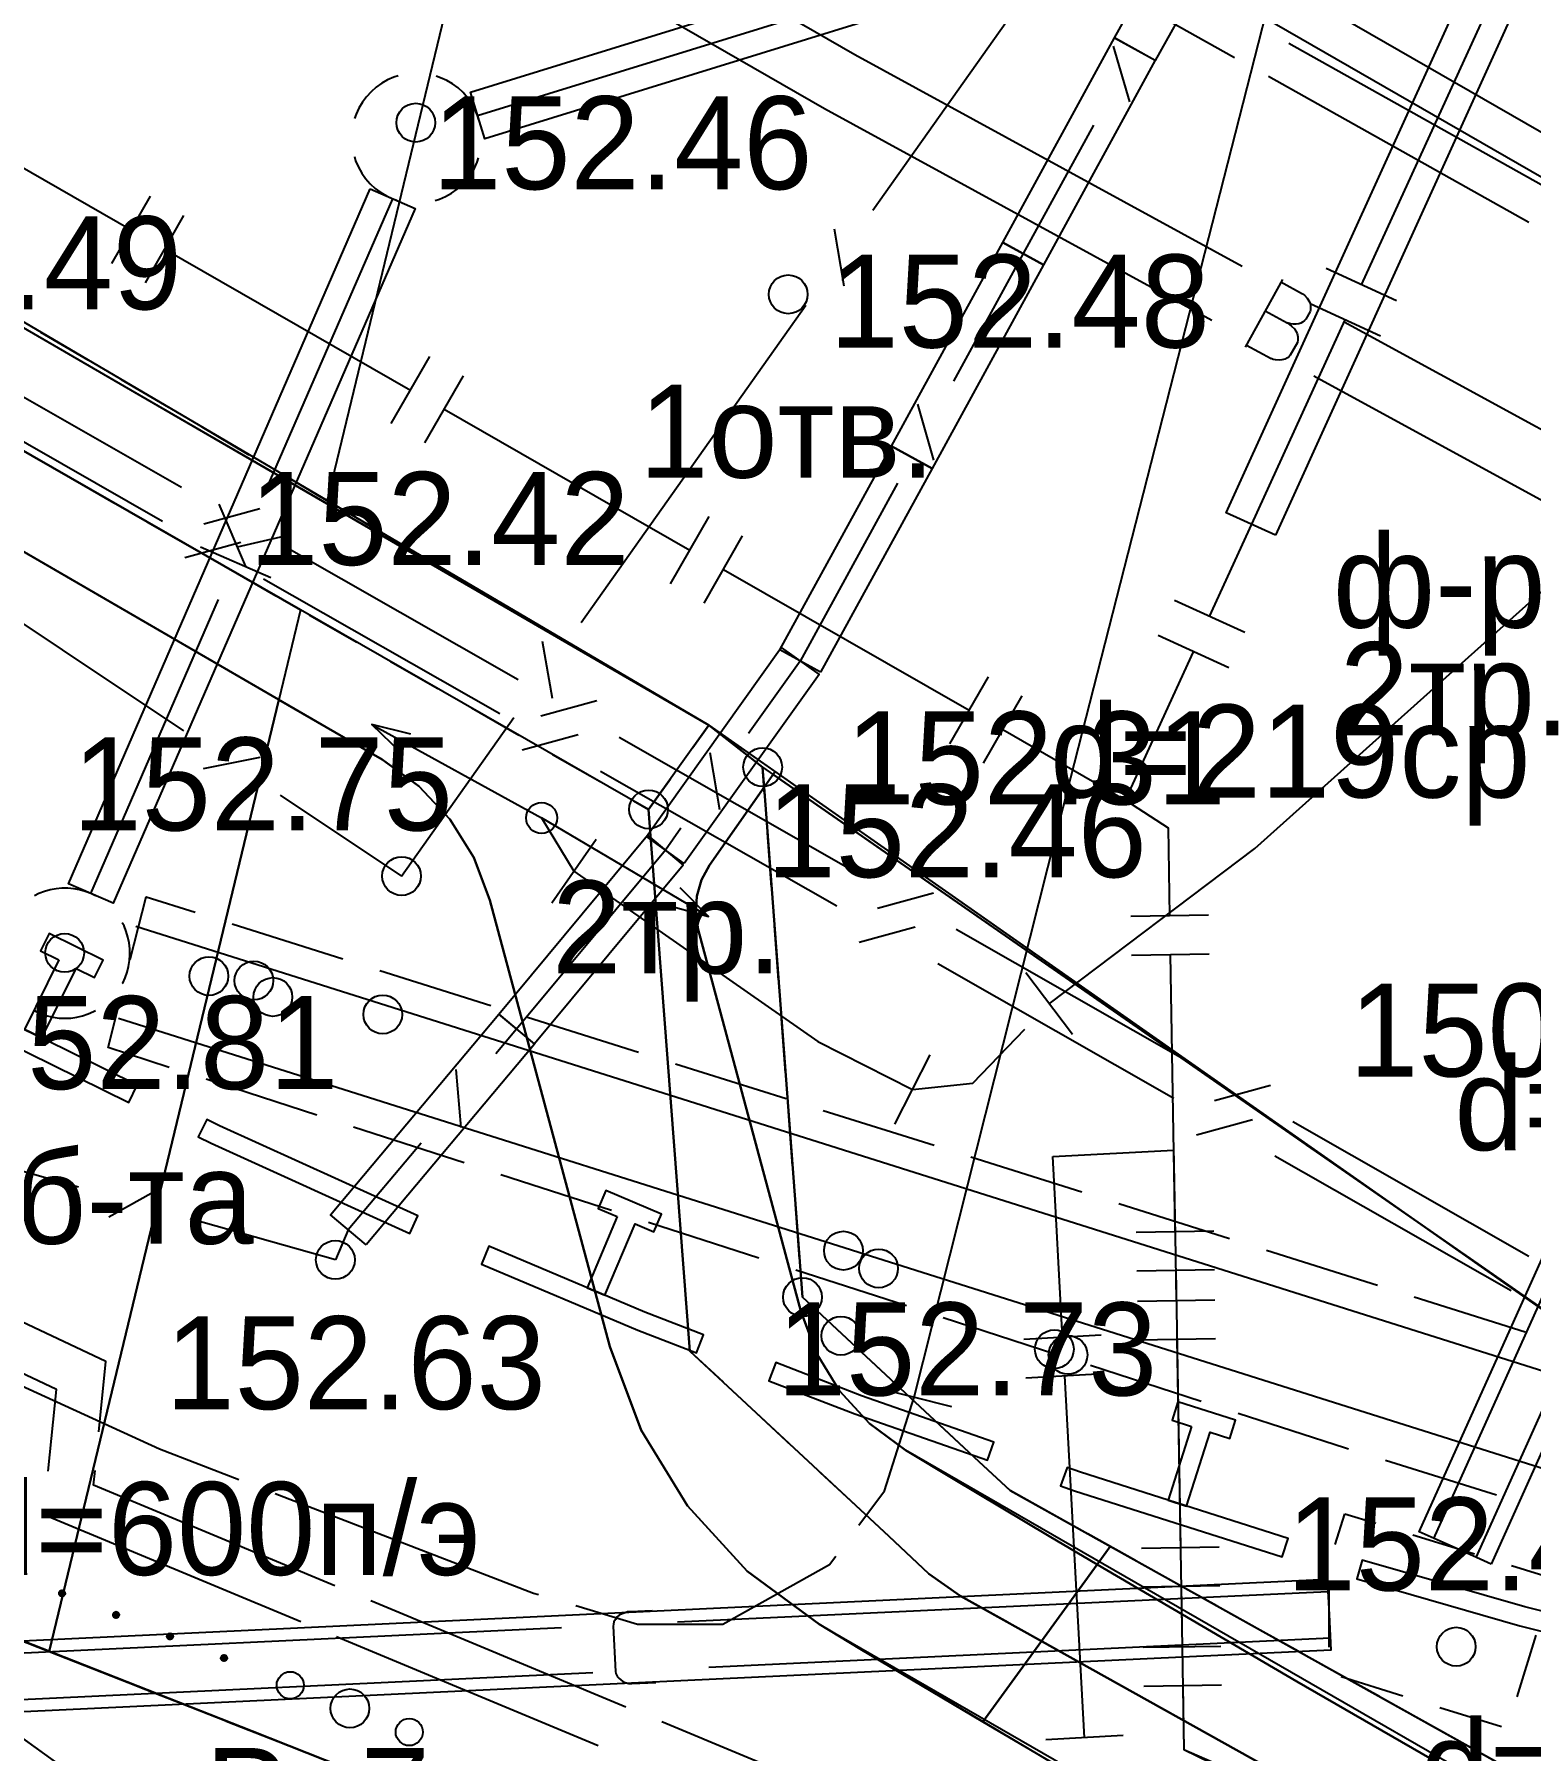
# Model space of a CAD drawing. Header units: metres. Extents: x -2743 to 126, y 13412 to 13916.
# Drawn here: x -1924.21 to -1904.9, y 13649.22 to 13671.37 of the extents above; entities that cross this region are included whole.
import ezdxf

# ---------------------------------------------------------------- set-up
doc = ezdxf.new("R2010")
doc.units = ezdxf.units.M
for name, color, linetype in [('link-улица Берзарина_Граница работ$0$ГП_Граница проектирования', 7, 'Continuous'), ('link-улица Берзарина_Покрытия — Новые$0$ДВ_ПП_Газон_Р', 7, 'Continuous'), ('link-улица Берзарина_Покрытия — Новые$0$ДВ_ПП_Газон_У за счет АБ_ПЧ', 7, 'Continuous'), ('link-улица Берзарина_Покрытия — Новые$0$ДВ_ПП_Тип2_Р_покрытия_ПЧ_Местные', 7, 'Continuous'), ('link-улица Берзарина_Покрытия — Новые$0$ДВ_ПП_Тип4_У_ПЧ за счет АБ_ТР', 7, 'Continuous'), ('link-улица Берзарина_Покрытия — Новые$0$ДВ_ПП_Тип5_Р ТР', 7, 'Continuous'), ('link-улица Берзарина_Покрытия — Новые$0$ДВ_ПП_Тип6_У_ТР_3м за счет Газона', 7, 'Continuous'), ('link-улица Берзарина_Покрытия — Новые$0$ДВ_ПП_Тип7_У_ТР_до 3м за счет АБ_ПЧ', 7, 'Continuous'), ('link_улица Берзарина_борта$0$ДВ_ГП_П_Борт_БР100.30.15', 7, 'Continuous'), ('link_улица Берзарина_борта$0$ДВ_ГП_П_Борт_Пониженный_бетонный', 7, 'Continuous'), ('link_улица Берзарина_Люки$0$_ГП_К1 колодцы_сущ.', 7, 'Continuous'), ('link_улица Берзарина_Люки$0$СЕТИ', 7, 'Continuous'), ('output[1-12]_3_ДЖКХ-24_03233kl$0$Красные линии', 7, 'Continuous'), ('output[1-12]_3_ДЖКХ-24_03233pp$0$Водосток проектный', 7, 'Continuous'), ('output[1-12]_3_ДЖКХ-24_03233pp$0$Газопровод проектный', 7, 'Continuous'), ('output[1-12]_3_ДЖКХ-24_03233tp$0$Горизонтали', 7, 'Continuous'), ('output[1-12]_3_ДЖКХ-24_03233tp$0$Граница улицы', 7, 'Continuous'), ('output[1-12]_3_ДЖКХ-24_03233tp$0$Колодцы', 7, 'Continuous'), ('output[1-12]_3_ДЖКХ-24_03233tp$0$ЛЭП', 7, 'Continuous'), ('output[1-12]_3_ДЖКХ-24_03233tp$0$Отдельно стоящее дерево', 7, 'Continuous'), ('output[1-12]_3_ДЖКХ-24_03233tp$0$Полоса деревьев', 7, 'Continuous'), ('output[1-12]_3_ДЖКХ-24_03233tp$0$Топографические объекты', 7, 'Continuous'), ('output[1-12]_3_ДЖКХ-24_03233tp$0$Фонари', 7, 'Continuous'), ('output[1-12]_3_ДЖКХ-24_03233up$0$Водопровод', 7, 'Continuous'), ('output[1-12]_3_ДЖКХ-24_03233up$0$Газопровод', 7, 'Continuous'), ('output[1-12]_3_ДЖКХ-24_03233up$0$Кабели', 7, 'Continuous'), ('output[1-12]_3_ДЖКХ-24_03233up$0$Кабель связи', 7, 'Continuous'), ('output[1-12]_3_ДЖКХ-24_03233up$0$Кабель электрический', 7, 'Continuous'), ('output[1-12]_3_ДЖКХ-24_03233up$0$Канализация самотёчная', 7, 'Continuous'), ('output[1-12]_brd$0$Граница заказа', 7, 'Continuous'), ('output[19-22]_3_ДЖКХ-25_01840up$0$Газопровод', 7, 'Continuous'), ('output[23]_3_ДЖКХ-25_01840up$0$Водосток', 7, 'Continuous'), ('output[23]_3_ДЖКХ-25_01840up$0$Газопровод', 7, 'Continuous'), ('output[23]_brd$0$Граница заказа', 7, 'Continuous')]:
    doc.layers.add(name, color=color, linetype=linetype)

msp = doc.modelspace()

# ---------------------------------------------------------------- linework, layer by layer
at = {"layer": 'link-улица Берзарина_Граница работ$0$ГП_Граница проектирования'}
msp.add_lwpolyline([(-1884.084, 13633.61), (-1896.781, 13639.677), (-1906.314, 13643.487), (-1921.402, 13649.466), (-1933.159, 13654.092), (-1928.779, 13664.629), (-1988.079, 13698.859), (-1995.299, 13686.451), (-2001.646, 13689.693), (-2002.701, 13690.383), (-2013.582, 13696.083)], dxfattribs=at)
at = {"layer": 'link-улица Берзарина_Покрытия — Новые$0$ДВ_ПП_Газон_Р'}
for points in [[(-1921.057, 13662.782), (-1938.236, 13672.748), (-1939.468, 13670.799), (-1928.779, 13664.629), (-1933.159, 13654.092), (-1924.025, 13650.498), (-1921.057, 13662.782)], [(-1916.788, 13654.433), (-1918.336, 13660.194), (-1918.543, 13660.745), (-1918.852, 13661.24), (-1919.25, 13661.666), (-1919.727, 13662.01), (-1921.057, 13662.782), (-1924.025, 13650.498), (-1921.402, 13649.466), (-1906.314, 13643.487), (-1901.729, 13641.655), (-1901.051, 13643.356), (-1904.338, 13645.181), (-1907.606, 13647.038), (-1910.855, 13648.927), (-1914.086, 13650.848), (-1915.013, 13651.535), (-1915.785, 13652.378), (-1916.383, 13653.353), (-1916.788, 13654.433)], [(-1914.3, 13655.07), (-1914.794, 13661.651), (-1915.498, 13660.648), (-1915.603, 13660.455), (-1915.664, 13660.247), (-1915.678, 13660.031), (-1915.645, 13659.814), (-1914.321, 13654.887), (-1914.119, 13654.347), (-1913.82, 13653.86), (-1913.434, 13653.439), (-1912.971, 13653.095), (-1912.354, 13652.724), (-1911.736, 13652.355), (-1911.117, 13651.986), (-1910.497, 13651.618), (-1910.327, 13651.852), (-1911.621, 13652.574), (-1912.025, 13652.95), (-1914.3, 13655.07)], [(-1879.353, 13640.318), (-1894.466, 13647.696), (-1906.359, 13656.037), (-1914.678, 13661.817), (-1914.794, 13661.651), (-1914.3, 13655.07), (-1912.025, 13652.95), (-1911.621, 13652.574), (-1901.274, 13646.798), (-1890.376, 13640.83), (-1879.589, 13635.615), (-1870.241, 13631.304), (-1862.925, 13628.448), (-1862.923, 13628.456), (-1862.795, 13629.211), (-1862.693, 13630.127), (-1862.787, 13630.75), (-1863.064, 13631.638), (-1863.395, 13632.302), (-1863.885, 13632.989), (-1864.326, 13633.201), (-1869.304, 13635.43), (-1872.548, 13637.008), (-1879.353, 13640.318)], [(-1901.274, 13646.798), (-1910.327, 13651.852), (-1910.497, 13651.618), (-1907.92, 13650.107), (-1905.331, 13648.616), (-1902.731, 13647.146), (-1900.119, 13645.696), (-1899.965, 13646.081), (-1901.274, 13646.798)]]:
    msp.add_lwpolyline(points, close=True, dxfattribs=at)
at = {"layer": 'link-улица Берзарина_Покрытия — Новые$0$ДВ_ПП_Газон_У за счет АБ_ПЧ'}
msp.add_lwpolyline([(-1914.653, 13661.853), (-1914.678, 13661.817), (-1906.359, 13656.037), (-1914.653, 13661.853)], close=True, dxfattribs=at)
at = {"layer": 'link-улица Берзарина_Покрытия — Новые$0$ДВ_ПП_Тип2_Р_покрытия_ПЧ_Местные'}
msp.add_lwpolyline([(-1917.843, 13676.081), (-1920.436, 13665.352), (-1930.526, 13671.287), (-1936.855, 13674.934), (-1931.23, 13683.831), (-1922.246, 13678.63), (-1920.884, 13677.841), (-1917.843, 13676.081)], close=True, dxfattribs=at)
msp.add_lwpolyline([(-1917.843, 13676.081), (-1920.436, 13665.352), (-1918.323, 13664.109), (-1915.507, 13662.452), (-1906.359, 13656.037), (-1902.986, 13653.693), (-1898.258, 13650.365), (-1893.592, 13662.076), (-1896.676, 13663.934), (-1896.676, 13663.934), (-1897.622, 13664.604), (-1897.752, 13664.749), (-1898.191, 13665.303), (-1898.452, 13665.716), (-1898.951, 13666.832), (-1899.205, 13668.028), (-1899.224, 13669.07), (-1899.186, 13669.415), (-1899.087, 13669.905), (-1898.516, 13672.615)], dxfattribs=at)
at = {"layer": 'link-улица Берзарина_Покрытия — Новые$0$ДВ_ПП_Тип4_У_ПЧ за счет АБ_ТР'}
msp.add_lwpolyline([(-1962.573, 13689.976), (-1963.734, 13690.655), (-1963.848, 13690.497), (-1946.832, 13680.625), (-1938.593, 13675.846), (-1936.899, 13674.863), (-1926.517, 13668.839), (-1923.055, 13666.831), (-1920.444, 13665.317), (-1915.507, 13662.452), (-1918.323, 13664.109), (-1920.436, 13665.352), (-1930.526, 13671.287), (-1936.855, 13674.934), (-1940.444, 13677.002), (-1946.762, 13680.709), (-1952.591, 13684.129), (-1962.573, 13689.976)], close=True, dxfattribs=at)
at = {"layer": 'link-улица Берзарина_Покрытия — Новые$0$ДВ_ПП_Тип5_Р ТР'}
msp.add_lwpolyline([(-1916.286, 13661.366), (-1920.777, 13663.941), (-1928.439, 13668.334), (-1937.518, 13673.885), (-1939.173, 13674.897), (-1938.593, 13675.846), (-1936.899, 13674.863), (-1926.517, 13668.839), (-1923.055, 13666.831), (-1920.444, 13665.317), (-1915.507, 13662.452), (-1916.286, 13661.366)], close=True, dxfattribs=at)
at = {"layer": 'link-улица Берзарина_Покрытия — Новые$0$ДВ_ПП_Тип6_У_ТР_3м за счет Газона'}
for points in [[(-1920.777, 13663.941), (-1921.057, 13662.782), (-1938.236, 13672.748), (-1948.449, 13678.674), (-1946.832, 13680.625), (-1938.593, 13675.846), (-1939.173, 13674.897), (-1937.518, 13673.885), (-1928.439, 13668.334), (-1920.777, 13663.941)], [(-1916.286, 13661.366), (-1920.777, 13663.941), (-1921.057, 13662.782), (-1919.727, 13662.01), (-1919.25, 13661.666), (-1918.852, 13661.24), (-1918.543, 13660.745), (-1918.336, 13660.194), (-1916.788, 13654.433), (-1916.383, 13653.353), (-1915.785, 13652.378), (-1915.013, 13651.535), (-1914.086, 13650.848), (-1913.558, 13650.532), (-1913.031, 13650.216), (-1912.503, 13649.901), (-1911.974, 13649.587), (-1911.216, 13650.63), (-1912.263, 13651.214), (-1912.669, 13651.5), (-1913.187, 13651.983), (-1915.752, 13654.372), (-1916.286, 13661.366)], [(-1912.971, 13653.095), (-1913.434, 13653.439), (-1913.82, 13653.86), (-1914.119, 13654.347), (-1914.321, 13654.887), (-1915.645, 13659.814), (-1915.678, 13660.031), (-1915.664, 13660.247), (-1915.603, 13660.455), (-1915.498, 13660.648), (-1914.794, 13661.651), (-1914.814, 13661.911), (-1915.507, 13662.452), (-1916.286, 13661.366), (-1915.752, 13654.372), (-1913.187, 13651.983), (-1912.669, 13651.5), (-1912.263, 13651.214), (-1911.216, 13650.63), (-1910.497, 13651.618), (-1911.117, 13651.986), (-1911.736, 13652.355), (-1912.354, 13652.724), (-1912.971, 13653.095)], [(-1910.497, 13651.618), (-1911.216, 13650.63), (-1910.59, 13650.28), (-1908.48, 13649.103), (-1906.37, 13647.925), (-1904.26, 13646.747), (-1902.15, 13645.569), (-1900.525, 13644.678), (-1900.119, 13645.696), (-1902.731, 13647.146), (-1905.331, 13648.616), (-1907.92, 13650.107), (-1910.497, 13651.618)], [(-1902.15, 13645.569), (-1904.26, 13646.747), (-1906.37, 13647.925), (-1908.48, 13649.103), (-1910.59, 13650.28), (-1911.216, 13650.63), (-1911.974, 13649.587), (-1909.263, 13647.996), (-1906.538, 13646.427), (-1903.801, 13644.88), (-1901.051, 13643.356), (-1900.525, 13644.678), (-1902.15, 13645.569)]]:
    msp.add_lwpolyline(points, close=True, dxfattribs=at)
at = {"layer": 'link-улица Берзарина_Покрытия — Новые$0$ДВ_ПП_Тип7_У_ТР_до 3м за счет АБ_ПЧ'}
msp.add_lwpolyline([(-1914.653, 13661.853), (-1915.507, 13662.452), (-1914.814, 13661.911), (-1914.794, 13661.651), (-1914.653, 13661.853)], close=True, dxfattribs=at)
at = {"layer": 'link_улица Берзарина_борта$0$ДВ_ГП_П_Борт_БР100.30.15'}
msp.add_lwpolyline([(-1986.766, 13701.994), (-1985.053, 13701.781), (-1983.382, 13701.375), (-1981.769, 13700.78), (-1980.229, 13700.001), (-1926.517, 13668.839), (-1923.055, 13666.831), (-1915.507, 13662.452), (-1894.466, 13647.696), (-1863.372, 13632.742)], dxfattribs=at)
at = {"layer": 'link_улица Берзарина_борта$0$ДВ_ГП_П_Борт_Пониженный_бетонный'}
for points in [[(-2000.536, 13689.126), (-1999.131, 13692.209), (-1997.803, 13694.464), (-1996.055, 13696.374), (-1993.952, 13697.883), (-1991.555, 13698.935), (-1988.993, 13699.465), (-1986.403, 13699.453), (-1983.872, 13698.908), (-1981.484, 13697.839), (-1919.727, 13662.01), (-1919.25, 13661.666), (-1918.852, 13661.24), (-1918.543, 13660.745), (-1918.336, 13660.194), (-1916.788, 13654.433), (-1916.383, 13653.353), (-1915.785, 13652.378), (-1915.013, 13651.535), (-1914.086, 13650.848), (-1901.556, 13643.634), (-1888.766, 13636.904), (-1875.729, 13630.666)], [(-1874.213, 13632.723), (-1887.39, 13639.011), (-1900.315, 13645.804), (-1912.971, 13653.095), (-1913.434, 13653.439), (-1913.82, 13653.86), (-1914.119, 13654.347), (-1914.321, 13654.887), (-1915.645, 13659.814), (-1915.678, 13660.031), (-1915.664, 13660.247), (-1915.603, 13660.455), (-1915.498, 13660.648), (-1914.653, 13661.853)]]:
    msp.add_lwpolyline(points, dxfattribs=at)
at = {"layer": 'link_улица Берзарина_Люки$0$_ГП_К1 колодцы_сущ.'}
for centre in [(-1919.291, 13670.23), (-1923.823, 13659.514)]:
    msp.add_circle(centre, 0.25, dxfattribs=at)
at = {"layer": 'link_улица Берзарина_Люки$0$СЕТИ'}
for centre in [(-1919.474, 13660.505), (-1920.329, 13655.551)]:
    msp.add_circle(centre, 0.25, dxfattribs=at)
at = {"layer": 'output[1-12]_3_ДЖКХ-24_03233kl$0$Красные линии'}
for points in [[(-1923.898, 13659.423), (-1924.341, 13658.526), (-1924.117, 13658.416), (-1923.674, 13659.312), (-1923.437, 13659.195), (-1923.326, 13659.419), (-1924.025, 13659.764), (-1924.136, 13659.54), (-1923.898, 13659.423)], [(-1924.627, 13658.389), (-1922.996, 13657.582), (-1922.885, 13657.806), (-1924.513, 13658.611), (-1925.555, 13659.165), (-1925.672, 13658.945), (-1924.627, 13658.389)], [(-1921.934, 13657.057), (-1919.367, 13655.891), (-1919.263, 13656.119), (-1921.826, 13657.283), (-1921.988, 13657.363), (-1922.099, 13657.139), (-1921.934, 13657.057)], [(-1916.691, 13656.113), (-1917.08, 13655.191), (-1916.85, 13655.094), (-1916.461, 13656.015), (-1916.217, 13655.912), (-1916.12, 13656.143), (-1916.838, 13656.446), (-1916.935, 13656.216), (-1916.691, 13656.113)], [(-1916.427, 13654.644), (-1915.667, 13654.351), (-1915.577, 13654.584), (-1916.333, 13654.876), (-1918.347, 13655.727), (-1918.444, 13655.496), (-1916.427, 13654.644)], [(-1913.623, 13653.563), (-1911.912, 13652.964), (-1911.829, 13653.2), (-1913.537, 13653.797), (-1914.644, 13654.225), (-1914.734, 13653.991), (-1913.623, 13653.563)], [(-1909.277, 13653.402), (-1909.58, 13652.449), (-1909.342, 13652.373), (-1909.039, 13653.326), (-1908.786, 13653.246), (-1908.71, 13653.484), (-1909.454, 13653.72), (-1909.53, 13653.482), (-1909.277, 13653.402)], [(-1910.79, 13652.571), (-1908.108, 13651.718), (-1908.032, 13651.956), (-1910.71, 13652.809), (-1910.885, 13652.87), (-1910.968, 13652.634), (-1910.79, 13652.571)], [(-1905.043, 13650.829), (-1904.251, 13650.631), (-1904.19, 13650.873), (-1904.977, 13651.071), (-1907.076, 13651.675), (-1907.145, 13651.435), (-1905.043, 13650.829)]]:
    msp.add_lwpolyline(points, close=True, dxfattribs=at)
at = {"layer": 'output[1-12]_3_ДЖКХ-24_03233pp$0$Водосток проектный'}
for points in [[(-1905.412, 13651.624), (-1905.877, 13651.833), (-1906.342, 13652.042), (-1897.973, 13670.64), (-1897.508, 13670.431), (-1897.043, 13670.222), (-1905.412, 13651.624)], [(-1906.151, 13651.956), (-1902.268, 13660.588)], [(-1905.604, 13651.71), (-1901.72, 13660.342)], [(-1907.423, 13651.876), (-1907.3, 13652.275)], [(-1907.3, 13652.275), (-1906.901, 13652.151)], [(-1906.424, 13652.003), (-1905.877, 13651.833), (-1905.626, 13651.755)], [(-1905.149, 13651.607), (-1904.606, 13651.438), (-1904.685, 13651.184)], [(-1926.011, 13650.558), (-1907.526, 13651.431), (-1907.504, 13650.972), (-1907.482, 13650.512), (-1924.81, 13649.694)], [(-1915.914, 13650.877), (-1907.518, 13651.271)], [(-1907.504, 13650.553), (-1907.504, 13650.972), (-1907.504, 13651.388)], [(-1916.242, 13651.023), (-1916.52, 13651.01), (-1916.559, 13651.006), (-1916.588, 13650.997), (-1916.629, 13650.984), (-1916.665, 13650.964), (-1916.691, 13650.942), (-1916.715, 13650.911), (-1916.734, 13650.878), (-1916.74, 13650.85), (-1916.743, 13650.823), (-1916.715, 13650.238), (-1916.71, 13650.213), (-1916.702, 13650.193), (-1916.687, 13650.168), (-1916.67, 13650.151), (-1916.646, 13650.129), (-1916.62, 13650.11), (-1916.587, 13650.097), (-1916.541, 13650.083), (-1916.504, 13650.081), (-1916.194, 13650.095)], [(-1925.807, 13650.412), (-1917.412, 13650.807)], [(-1915.508, 13650.295), (-1907.49, 13650.672)], [(-1904.833, 13650.707), (-1905.081, 13649.909)], [(-1925.024, 13649.848), (-1917.006, 13650.225)], [(-1906.552, 13649.92), (-1907.349, 13650.167)], [(-1905.277, 13649.524), (-1906.074, 13649.771)]]:
    msp.add_lwpolyline(points, dxfattribs=at)
at = {"layer": 'output[1-12]_3_ДЖКХ-24_03233pp$0$Газопровод проектный'}
for points in [[(-1909.51, 13657.012), (-1909.491, 13655.866), (-1909.476, 13655.028)], [(-1911.07, 13656.887), (-1909.509, 13656.968)], [(-1910.943, 13654.552), (-1911.07, 13656.887)], [(-1909.976, 13655.019), (-1908.977, 13655.036)], [(-1910.443, 13654.579), (-1911.442, 13654.525)], [(-1909.968, 13654.519), (-1908.968, 13654.536)], [(-1909.468, 13654.528), (-1909.401, 13650.558)], [(-1910.416, 13654.08), (-1911.415, 13654.025)], [(-1910.66, 13649.383), (-1910.915, 13654.053)], [(-1909.901, 13650.55), (-1908.901, 13650.567)], [(-1909.892, 13650.05), (-1908.892, 13650.067)], [(-1909.392, 13650.059), (-1909.378, 13649.229), (-1908.318, 13648.77)], [(-1910.161, 13649.41), (-1911.16, 13649.355)]]:
    msp.add_lwpolyline(points, dxfattribs=at)
at = {"layer": 'output[1-12]_3_ДЖКХ-24_03233tp$0$Горизонтали'}
for centre in [(-1914.484, 13668.014), (-1914.814, 13661.911), (-1916.286, 13661.366), (-1914.3, 13655.07)]:
    msp.add_circle(centre, 0.25, dxfattribs=at)
at = {"layer": 'output[1-12]_3_ДЖКХ-24_03233tp$0$Граница улицы'}
for points in [[(-1924.133, 13667.526), (-1923.524, 13667.168)], [(-1923.093, 13666.915), (-1922.484, 13666.556)], [(-1922.053, 13666.303), (-1921.444, 13665.944)], [(-1923.801, 13665.675), (-1923.189, 13665.324)], [(-1921.013, 13665.691), (-1920.403, 13665.332)], [(-1922.755, 13665.075), (-1922.143, 13664.724)], [(-1919.972, 13665.079), (-1919.363, 13664.72)], [(-1921.709, 13664.475), (-1921.097, 13664.124)], [(-1918.932, 13664.467), (-1918.323, 13664.109)], [(-1920.663, 13663.875), (-1920.051, 13663.524)], [(-1917.892, 13663.855), (-1917.283, 13663.497)], [(-1919.617, 13663.276), (-1919.005, 13662.925)], [(-1916.852, 13663.243), (-1916.243, 13662.885)], [(-1918.571, 13662.676), (-1917.959, 13662.325)], [(-1915.812, 13662.631), (-1915.507, 13662.452)], [(-1915.713, 13662.165), (-1915.507, 13662.452)], [(-1915.507, 13662.452), (-1915.222, 13662.229)], [(-1917.525, 13662.076), (-1916.912, 13661.725)], [(-1914.828, 13661.922), (-1914.814, 13661.911), (-1914.234, 13661.508)], [(-1916.479, 13661.476), (-1916.286, 13661.366), (-1916.004, 13661.759)], [(-1913.823, 13661.223), (-1913.229, 13660.81)], [(-1912.818, 13660.524), (-1912.224, 13660.111)], [(-1911.813, 13659.826), (-1911.219, 13659.413)], [(-1910.808, 13659.128), (-1910.213, 13658.715)], [(-1909.803, 13658.429), (-1909.208, 13658.016)], [(-1908.798, 13657.731), (-1908.203, 13657.318)], [(-1907.793, 13657.033), (-1907.198, 13656.62)], [(-1906.788, 13656.334), (-1906.193, 13655.921)], [(-1905.783, 13655.636), (-1905.188, 13655.223)], [(-1924.009, 13650.492), (-1923.338, 13650.228)], [(-1922.873, 13650.045), (-1922.202, 13649.781)], [(-1921.737, 13649.598), (-1921.066, 13649.334)]]:
    msp.add_lwpolyline(points, dxfattribs=at)
at = {"layer": 'output[1-12]_3_ДЖКХ-24_03233tp$0$Колодцы'}
for centre in [(-1919.291, 13670.23), (-1919.474, 13660.505), (-1923.823, 13659.514), (-1920.329, 13655.551), (-1905.862, 13650.558)]:
    msp.add_circle(centre, 0.25, dxfattribs=at)
at = {"layer": 'output[1-12]_3_ДЖКХ-24_03233tp$0$ЛЭП'}
for points in [[(-1919.857, 13662.46), (-1917.667, 13661.255)], [(-1919.356, 13662.337), (-1919.857, 13662.46), (-1919.483, 13662.101)], [(-1915.514, 13659.984), (-1917.667, 13661.255)], [(-1916.012, 13660.122), (-1915.514, 13659.984), (-1915.877, 13660.354)]]:
    msp.add_lwpolyline(points, dxfattribs=at)
at = {"layer": 'output[1-12]_3_ДЖКХ-24_03233tp$0$Отдельно стоящее дерево'}
for centre in [(-1921.961, 13659.214), (-1921.381, 13659.156), (-1921.135, 13658.944), (-1919.717, 13658.719), (-1913.772, 13655.67), (-1913.317, 13655.441), (-1913.804, 13654.571), (-1911.049, 13654.398), (-1910.873, 13654.325)]:
    msp.add_circle(centre, 0.25, dxfattribs=at)
at = {"layer": 'output[1-12]_3_ДЖКХ-24_03233tp$0$Полоса деревьев'}
for points in [[(-1923.824, 13651.223), (-1923.895, 13651.252)], [(-1923.827, 13651.219), (-1923.895, 13651.247)], [(-1923.83, 13651.215), (-1923.895, 13651.241)], [(-1923.821, 13651.228), (-1923.894, 13651.257)], [(-1923.836, 13651.212), (-1923.894, 13651.235)], [(-1923.818, 13651.232), (-1923.893, 13651.262)], [(-1923.842, 13651.209), (-1923.892, 13651.229)], [(-1923.817, 13651.237), (-1923.89, 13651.266)], [(-1923.817, 13651.242), (-1923.886, 13651.27)], [(-1923.817, 13651.247), (-1923.883, 13651.274)], [(-1923.817, 13651.253), (-1923.879, 13651.278)], [(-1923.819, 13651.259), (-1923.873, 13651.281)], [(-1923.821, 13651.265), (-1923.868, 13651.284)], [(-1923.829, 13651.274), (-1923.856, 13651.285)], [(-1923.851, 13651.207), (-1923.886, 13651.221)], [(-1923.862, 13651.206), (-1923.87, 13651.21)], [(-1923.132, 13650.996), (-1923.16, 13651.007)], [(-1923.13, 13650.941), (-1923.199, 13650.968)], [(-1923.134, 13650.937), (-1923.199, 13650.963)], [(-1923.127, 13650.945), (-1923.198, 13650.973)], [(-1923.125, 13650.95), (-1923.197, 13650.979)], [(-1923.139, 13650.934), (-1923.197, 13650.957)], [(-1923.122, 13650.954), (-1923.196, 13650.984)], [(-1923.145, 13650.931), (-1923.195, 13650.951)], [(-1923.121, 13650.959), (-1923.193, 13650.988)], [(-1923.12, 13650.964), (-1923.19, 13650.992)], [(-1923.154, 13650.929), (-1923.19, 13650.943)], [(-1923.12, 13650.969), (-1923.187, 13650.996)], [(-1923.121, 13650.975), (-1923.182, 13651)], [(-1923.123, 13650.981), (-1923.177, 13651.003)], [(-1923.165, 13650.928), (-1923.174, 13650.932)], [(-1923.125, 13650.987), (-1923.171, 13651.006)], [(-1922.434, 13650.663), (-1922.502, 13650.69)], [(-1922.437, 13650.659), (-1922.502, 13650.685)], [(-1922.428, 13650.671), (-1922.501, 13650.7)], [(-1922.431, 13650.667), (-1922.501, 13650.695)], [(-1922.443, 13650.656), (-1922.501, 13650.679)], [(-1922.425, 13650.676), (-1922.5, 13650.705)], [(-1922.449, 13650.653), (-1922.499, 13650.673)], [(-1922.424, 13650.681), (-1922.497, 13650.71)], [(-1922.423, 13650.686), (-1922.493, 13650.714)], [(-1922.458, 13650.651), (-1922.493, 13650.665)], [(-1922.423, 13650.691), (-1922.49, 13650.718)], [(-1922.424, 13650.697), (-1922.486, 13650.721)], [(-1922.426, 13650.703), (-1922.48, 13650.725)], [(-1922.469, 13650.65), (-1922.477, 13650.653)], [(-1922.428, 13650.709), (-1922.475, 13650.728)], [(-1922.436, 13650.717), (-1922.463, 13650.729)], [(-1921.737, 13650.385), (-1921.806, 13650.412)], [(-1921.741, 13650.381), (-1921.806, 13650.407)], [(-1921.734, 13650.389), (-1921.805, 13650.417)], [(-1921.732, 13650.393), (-1921.804, 13650.422)], [(-1921.746, 13650.378), (-1921.804, 13650.401)], [(-1921.729, 13650.398), (-1921.803, 13650.427)], [(-1921.752, 13650.375), (-1921.802, 13650.395)], [(-1921.728, 13650.403), (-1921.8, 13650.432)], [(-1921.727, 13650.408), (-1921.797, 13650.435)], [(-1921.761, 13650.373), (-1921.797, 13650.387)], [(-1921.727, 13650.413), (-1921.794, 13650.44)], [(-1921.728, 13650.419), (-1921.789, 13650.443)], [(-1921.73, 13650.425), (-1921.784, 13650.446)], [(-1921.772, 13650.372), (-1921.781, 13650.375)], [(-1921.732, 13650.431), (-1921.778, 13650.45)], [(-1921.739, 13650.439), (-1921.767, 13650.45)]]:
    msp.add_lwpolyline(points, dxfattribs=at)
for centre, radius in [((-1923.856, 13651.246), 0.04), ((-1923.159, 13650.968), 0.04), ((-1922.463, 13650.69), 0.04), ((-1921.766, 13650.411), 0.04), ((-1920.911, 13650.06), 0.175), ((-1920.141, 13649.762), 0.25), ((-1919.375, 13649.456), 0.175)]:
    msp.add_circle(centre, radius, dxfattribs=at)
at = {"layer": 'output[1-12]_3_ДЖКХ-24_03233tp$0$Топографические объекты'}
for points in [[(-1914.788, 13661.561), (-1914.814, 13661.911)], [(-1916.259, 13661.013), (-1916.286, 13661.366)], [(-1914.698, 13660.362), (-1914.75, 13661.062)], [(-1916.167, 13659.808), (-1916.221, 13660.514)], [(-1914.608, 13659.163), (-1914.66, 13659.863)], [(-1916.075, 13658.604), (-1916.129, 13659.31)], [(-1914.517, 13657.964), (-1914.57, 13658.664)], [(-1915.983, 13657.399), (-1916.037, 13658.105)], [(-1914.427, 13656.765), (-1914.48, 13657.465)], [(-1915.891, 13656.194), (-1915.945, 13656.9)], [(-1914.337, 13655.566), (-1914.39, 13656.266)], [(-1915.799, 13654.99), (-1915.853, 13655.696)], [(-1913.784, 13654.589), (-1914.298, 13655.068)], [(-1915.321, 13653.971), (-1915.752, 13654.372), (-1915.761, 13654.491)], [(-1912.904, 13653.77), (-1913.418, 13654.249)], [(-1914.437, 13653.147), (-1914.955, 13653.63)], [(-1912.025, 13652.95), (-1912.539, 13653.429)], [(-1913.553, 13652.324), (-1914.071, 13652.807)], [(-1911.053, 13652.257), (-1911.621, 13652.574), (-1911.659, 13652.609)], [(-1912.669, 13651.5), (-1913.187, 13651.983)], [(-1910.003, 13651.671), (-1910.616, 13652.013)], [(-1908.953, 13651.085), (-1909.567, 13651.427)], [(-1911.645, 13650.869), (-1912.263, 13651.214)], [(-1907.904, 13650.499), (-1908.517, 13650.841)], [(-1910.59, 13650.28), (-1911.208, 13650.626)], [(-1906.854, 13649.913), (-1907.467, 13650.255)], [(-1909.535, 13649.692), (-1910.153, 13650.037)], [(-1905.804, 13649.327), (-1906.417, 13649.669)], [(-1908.48, 13649.103), (-1909.098, 13649.448)]]:
    msp.add_lwpolyline(points, dxfattribs=at)
at = {"layer": 'output[1-12]_3_ДЖКХ-24_03233tp$0$Фонари'}
msp.add_circle((-1917.667, 13661.255), 0.2, dxfattribs=at)
at = {"layer": 'output[1-12]_3_ДЖКХ-24_03233up$0$Водопровод'}
for points in [[(-1936.057, 13684.009), (-1913.624, 13671.109)], [(-1936.452, 13683.314), (-1914.015, 13670.411)], [(-1913.624, 13671.109), (-1908.623, 13668.379)], [(-1914.015, 13670.411), (-1909.017, 13667.682)], [(-1908.106, 13668.207), (-1908.584, 13667.332)], [(-1908.124, 13668.175), (-1907.844, 13668.022), (-1907.82, 13668.003), (-1907.785, 13667.963), (-1907.757, 13667.916), (-1907.748, 13667.894), (-1907.742, 13667.869), (-1907.741, 13667.841), (-1907.744, 13667.808), (-1907.748, 13667.793), (-1907.803, 13667.692), (-1907.819, 13667.675), (-1907.844, 13667.655), (-1907.867, 13667.644), (-1907.892, 13667.634), (-1907.926, 13667.629), (-1907.967, 13667.63), (-1908.001, 13667.634), (-1908.046, 13667.646), (-1908.014, 13667.624), (-1907.987, 13667.605), (-1907.951, 13667.568), (-1907.933, 13667.539), (-1907.917, 13667.509), (-1907.906, 13667.467), (-1907.905, 13667.426), (-1907.912, 13667.394), (-1908.004, 13667.227), (-1908.016, 13667.212), (-1908.038, 13667.195), (-1908.071, 13667.178), (-1908.112, 13667.169), (-1908.145, 13667.166), (-1908.196, 13667.17), (-1908.225, 13667.175), (-1908.25, 13667.187)], [(-1908.328, 13667.8), (-1908.046, 13667.646)], [(-1907.307, 13667.66), (-1902.306, 13664.93)], [(-1908.568, 13667.36), (-1908.25, 13667.187)], [(-1907.7, 13666.963), (-1902.702, 13664.234)]]:
    msp.add_lwpolyline(points, dxfattribs=at)
at = {"layer": 'output[1-12]_3_ДЖКХ-24_03233up$0$Газопровод'}
for points in [[(-1908.196, 13664.907), (-1908.831, 13665.196), (-1904.591, 13674.526), (-1903.956, 13674.237), (-1908.196, 13664.907)], [(-1907.086, 13668.138), (-1905.334, 13671.967)], [(-1926.137, 13670.665), (-1922.965, 13668.846)], [(-1923.214, 13668.413), (-1922.717, 13669.28)], [(-1922.78, 13668.164), (-1922.283, 13669.031)], [(-1922.532, 13668.598), (-1919.36, 13666.779)], [(-1906.631, 13667.93), (-1907.54, 13668.347)], [(-1906.839, 13667.476), (-1907.748, 13667.892)], [(-1909.045, 13663.856), (-1908.501, 13665.046), (-1907.294, 13667.684)], [(-1919.609, 13666.345), (-1919.111, 13667.213)], [(-1919.175, 13666.097), (-1918.677, 13666.964)], [(-1918.926, 13666.531), (-1915.754, 13664.712)], [(-1916.003, 13664.278), (-1915.506, 13665.146)], [(-1915.569, 13664.03), (-1915.072, 13664.897)], [(-1915.321, 13664.463), (-1912.149, 13662.645)], [(-1908.591, 13663.648), (-1909.5, 13664.064)], [(-1908.799, 13663.193), (-1909.708, 13663.609)], [(-1910.129, 13661.487), (-1909.253, 13663.401)], [(-1912.397, 13662.211), (-1911.9, 13663.079)], [(-1911.964, 13661.962), (-1911.466, 13662.83)], [(-1911.715, 13662.396), (-1910.129, 13661.487)], [(-1910.129, 13661.487), (-1909.58, 13661.126), (-1909.561, 13659.994)], [(-1910.061, 13659.986), (-1909.061, 13660.003)], [(-1910.052, 13659.486), (-1909.052, 13659.503)], [(-1909.552, 13659.494), (-1909.492, 13655.917)], [(-1909.991, 13655.908), (-1908.992, 13655.925)], [(-1909.983, 13655.409), (-1908.983, 13655.426)], [(-1909.483, 13655.417), (-1909.422, 13651.84)], [(-1909.922, 13651.831), (-1908.922, 13651.848)], [(-1909.914, 13651.331), (-1908.914, 13651.348)], [(-1909.414, 13651.34), (-1909.378, 13649.229), (-1908.849, 13648.974), (-1908.028, 13648.658)]]:
    msp.add_lwpolyline(points, dxfattribs=at)
at = {"layer": 'output[1-12]_3_ДЖКХ-24_03233up$0$Кабели'}
for points in [[(-1912.858, 13653.778), (-1911.135, 13660.617), (-1907.522, 13674.748), (-1904.82, 13684.83)], [(-1911.116, 13658.858), (-1908.46, 13660.86), (-1903.07, 13665.69), (-1900.79, 13667.86), (-1899.25, 13670.33)], [(-1917.667, 13661.255), (-1917.25, 13660.57)], [(-1917.536, 13660.16), (-1916.964, 13660.98)], [(-1917.25, 13660.57), (-1914.1, 13658.37), (-1912.88, 13657.75)], [(-1910.815, 13658.459), (-1911.417, 13659.257)], [(-1912.88, 13657.75), (-1912.1, 13657.83), (-1911.432, 13658.528)], [(-1913.107, 13657.304), (-1912.653, 13658.196)], [(-1924.902, 13654.192), (-1924.43, 13653.95), (-1922.6, 13653.11), (-1921.574, 13652.715)], [(-1912.373, 13653.656), (-1913.343, 13653.9)], [(-1913.572, 13652.126), (-1913.24, 13652.57), (-1912.858, 13653.778)], [(-1921.108, 13652.535), (-1917.77, 13651.25), (-1917.706, 13651.231)], [(-1917.227, 13651.088), (-1916.43, 13650.85), (-1915.33, 13650.85), (-1913.95, 13651.62), (-1913.871, 13651.725)]]:
    msp.add_lwpolyline(points, dxfattribs=at)
at = {"layer": 'output[1-12]_3_ДЖКХ-24_03233up$0$Кабель связи'}
for points in [[(-1909.748, 13671.034), (-1910.272, 13671.326), (-1908.812, 13673.936), (-1908.288, 13673.644), (-1909.748, 13671.034)], [(-1913.391, 13669.1), (-1910.491, 13673.197)], [(-1911.187, 13668.396), (-1911.713, 13668.684), (-1910.273, 13671.324), (-1909.747, 13671.036), (-1911.187, 13668.396)], [(-1910.291, 13671.218), (-1910.08, 13670.499)], [(-1910.544, 13670.2), (-1911.45, 13668.54), (-1912.352, 13666.893)], [(-1913.761, 13668.118), (-1913.888, 13668.857)], [(-1912.627, 13665.766), (-1913.153, 13666.054), (-1911.713, 13668.684), (-1911.187, 13668.396), (-1912.627, 13665.766)], [(-1917.158, 13663.778), (-1914.258, 13667.875)], [(-1925.362, 13667.262), (-1922.316, 13665.524)], [(-1925.608, 13666.827), (-1922.56, 13665.087)], [(-1912.817, 13666.595), (-1912.607, 13665.875)], [(-1914.067, 13663.136), (-1914.593, 13663.424), (-1913.153, 13666.054), (-1912.627, 13665.766), (-1914.067, 13663.136)], [(-1913.072, 13665.577), (-1914.33, 13663.28), (-1914.998, 13662.344)], [(-1922.026, 13665.053), (-1921.303, 13665.251)], [(-1922.27, 13664.616), (-1921.547, 13664.814)], [(-1921.014, 13664.78), (-1917.968, 13663.043)], [(-1925.424, 13664.47), (-1922.29, 13662.381)], [(-1921.257, 13664.344), (-1918.208, 13662.604)], [(-1917.528, 13662.796), (-1917.654, 13663.535)], [(-1915.826, 13660.666), (-1916.314, 13661.014), (-1914.574, 13663.454), (-1914.086, 13663.106), (-1915.826, 13660.666)], [(-1917.678, 13662.572), (-1916.955, 13662.77)], [(-1919.474, 13660.505), (-1918.024, 13662.554)], [(-1917.918, 13662.133), (-1917.195, 13662.331)], [(-1916.665, 13662.299), (-1913.62, 13660.561)], [(-1915.495, 13662.102), (-1915.371, 13661.363)], [(-1922.033, 13661.892), (-1921.298, 13662.039)], [(-1916.906, 13661.861), (-1913.857, 13660.121)], [(-1921.041, 13661.549), (-1919.474, 13660.505)], [(-1915.869, 13661.122), (-1916.07, 13660.84), (-1917.99, 13658.53), (-1918.259, 13658.209)], [(-1917.759, 13658.338), (-1918.221, 13658.722), (-1916.301, 13661.032), (-1915.839, 13660.648), (-1917.759, 13658.338)], [(-1913.33, 13660.091), (-1912.607, 13660.288)], [(-1913.567, 13659.65), (-1912.844, 13659.848)], [(-1912.317, 13659.818), (-1909.272, 13658.08)], [(-1912.554, 13659.378), (-1909.506, 13657.638)], [(-1919.932, 13655.745), (-1920.392, 13656.131), (-1918.22, 13658.723), (-1917.76, 13658.337), (-1919.932, 13655.745)], [(-1918.774, 13658.008), (-1918.708, 13657.261)], [(-1908.982, 13657.61), (-1908.259, 13657.807)], [(-1923.646, 13656.488), (-1927.392, 13657.547)], [(-1909.216, 13657.167), (-1908.493, 13657.365)], [(-1907.969, 13657.337), (-1904.923, 13655.599)], [(-1919.222, 13657.059), (-1920.162, 13655.938), (-1920.329, 13655.551)], [(-1908.203, 13656.895), (-1905.154, 13655.155)], [(-1922.597, 13656.467), (-1923.251, 13656.101)], [(-1920.329, 13655.551), (-1922.202, 13656.08)]]:
    msp.add_lwpolyline(points, dxfattribs=at)
at = {"layer": 'output[1-12]_3_ДЖКХ-24_03233up$0$Кабель электрический'}
for points in [[(-1912.082, 13672.955), (-1908.722, 13671.073)], [(-1900.594, 13667.708), (-1908.244, 13672.109)], [(-1900.844, 13667.274), (-1908.494, 13671.675)], [(-1908.024, 13671.255), (-1904.659, 13669.371)], [(-1908.286, 13670.829), (-1904.926, 13668.948)], [(-1923.381, 13653.331), (-1923.291, 13654.241), (-1925.691, 13655.372)], [(-1924.034, 13652.824), (-1923.929, 13653.879), (-1926.282, 13654.987)], [(-1920.334, 13651.344), (-1923.449, 13652.641), (-1923.43, 13652.834)], [(-1920.776, 13650.878), (-1924.091, 13652.259), (-1924.084, 13652.327)], [(-1916.579, 13649.779), (-1919.872, 13651.151)], [(-1916.936, 13649.278), (-1920.314, 13650.686)], [(-1912.823, 13648.215), (-1916.117, 13649.587)]]:
    msp.add_lwpolyline(points, dxfattribs=at)
at = {"layer": 'output[1-12]_3_ДЖКХ-24_03233up$0$Канализация самотёчная'}
for points in [[(-1900.695, 13676.153), (-1900.509, 13675.551), (-1918.4, 13670.022), (-1918.586, 13670.624), (-1900.695, 13676.153)], [(-1918.493, 13670.323), (-1910.264, 13672.866)], [(-1919.518, 13670.834), (-1919.573, 13670.817), (-1919.654, 13670.782), (-1919.731, 13670.739), (-1919.802, 13670.688), (-1919.868, 13670.63), (-1919.928, 13670.565), (-1919.98, 13670.494), (-1920.025, 13670.419), (-1920.061, 13670.339), (-1920.08, 13670.284)], [(-1918.476, 13670.268), (-1918.493, 13670.323), (-1918.528, 13670.404), (-1918.571, 13670.481), (-1918.622, 13670.552), (-1918.68, 13670.618), (-1918.745, 13670.678), (-1918.816, 13670.73), (-1918.891, 13670.775), (-1918.971, 13670.811), (-1919.026, 13670.83)], [(-1920.084, 13669.792), (-1920.067, 13669.737), (-1920.032, 13669.656), (-1919.989, 13669.579), (-1919.938, 13669.508), (-1919.88, 13669.442), (-1919.815, 13669.382), (-1919.744, 13669.33), (-1919.669, 13669.285), (-1919.589, 13669.249), (-1919.534, 13669.23)], [(-1918.692, 13669.43), (-1918.632, 13669.495), (-1918.58, 13669.566), (-1918.535, 13669.641), (-1918.499, 13669.721), (-1918.48, 13669.776)], [(-1919.042, 13669.226), (-1918.987, 13669.243), (-1918.906, 13669.278), (-1918.829, 13669.321), (-1918.758, 13669.372), (-1918.692, 13669.43)], [(-1919.878, 13669.374), (-1919.3, 13669.123), (-1923.196, 13660.155), (-1923.774, 13660.406), (-1919.878, 13669.374)], [(-1921.238, 13665.452), (-1919.589, 13669.249)], [(-1921.485, 13664.5), (-1921.83, 13665.305)], [(-1922.069, 13664.754), (-1921.161, 13664.36)], [(-1921.594, 13664.755), (-1920.922, 13664.91)], [(-1923.485, 13660.28), (-1921.836, 13664.077)], [(-1923.427, 13660.252), (-1923.485, 13660.28), (-1923.557, 13660.308), (-1923.63, 13660.328), (-1923.706, 13660.342), (-1923.782, 13660.349), (-1923.858, 13660.349), (-1923.934, 13660.342), (-1924.01, 13660.328), (-1924.083, 13660.308), (-1924.155, 13660.28), (-1924.213, 13660.252)], [(-1922.976, 13659.428), (-1922.772, 13660.239), (-1922.138, 13660.039)], [(-1923.078, 13659.117), (-1923.074, 13659.124), (-1923.042, 13659.193), (-1923.017, 13659.265), (-1922.998, 13659.339), (-1922.985, 13659.415), (-1922.98, 13659.491), (-1922.982, 13659.567), (-1922.991, 13659.643), (-1923.006, 13659.718), (-1923.029, 13659.791), (-1923.057, 13659.862), (-1923.079, 13659.903)], [(-1921.662, 13659.888), (-1920.231, 13659.437)], [(-1922.905, 13659.859), (-1886.696, 13648.414)], [(-1919.754, 13659.287), (-1918.324, 13658.835)], [(-1924.213, 13658.769), (-1924.189, 13658.756), (-1924.119, 13658.725), (-1924.047, 13658.701), (-1923.972, 13658.684), (-1923.896, 13658.673), (-1923.82, 13658.67)], [(-1923.82, 13658.67), (-1923.744, 13658.673), (-1923.668, 13658.684), (-1923.593, 13658.701), (-1923.521, 13658.725), (-1923.451, 13658.756), (-1923.427, 13658.769)], [(-1922.473, 13658.036), (-1923.261, 13658.292), (-1923.097, 13658.943)], [(-1923.128, 13658.671), (-1887.025, 13647.259)], [(-1917.847, 13658.685), (-1916.416, 13658.234)], [(-1920.57, 13657.42), (-1921.998, 13657.882)], [(-1915.94, 13658.083), (-1914.509, 13657.632)], [(-1914.032, 13657.481), (-1912.602, 13657.03)], [(-1918.668, 13656.804), (-1920.095, 13657.266)], [(-1912.125, 13656.88), (-1910.694, 13656.428)], [(-1916.765, 13656.188), (-1918.192, 13656.65)], [(-1910.218, 13656.278), (-1908.787, 13655.827)], [(-1914.862, 13655.572), (-1916.289, 13656.034)], [(-1908.31, 13655.676), (-1906.88, 13655.225)], [(-1912.959, 13654.956), (-1914.387, 13655.418)], [(-1906.403, 13655.074), (-1904.972, 13654.623)], [(-1911.057, 13654.34), (-1912.484, 13654.802)], [(-1909.154, 13653.724), (-1910.581, 13654.186)], [(-1907.251, 13653.108), (-1907.292, 13653.121), (-1908.678, 13653.57)], [(-1905.341, 13652.514), (-1906.774, 13652.96)]]:
    msp.add_lwpolyline(points, dxfattribs=at)
at = {"layer": 'output[1-12]_brd$0$Граница заказа'}
msp.add_lwpolyline([(-2346.581, 13797.271), (-2166.599, 13756.435), (-2146.461, 13744.448), (-2137.057, 13735.438), (-2116.083, 13730.556), (-2106.947, 13730.964), (-2106.947, 13685.73), (-2024.861, 13668.702), (-2016.466, 13689.267), (-1943.717, 13663.309), (-1875.376, 13614.096), (-1826.303, 13588.476), (-1816.168, 13541.725), (-1765.892, 13527.485), (-1735.115, 13529.544), (-1686.146, 13524.756), (-1676.411, 13564.262), (-1525.599, 13535.005), (-1412.062, 13512.979), (-1427.758, 13454.715), (-1407.548, 13450.243), (-1398.752, 13489.999), (-1344.683, 13479.798), (-1272.603, 13462.997)], dxfattribs=at)
at = {"layer": 'output[23]_brd$0$Граница заказа'}
msp.add_lwpolyline([(-1912.765, 13641.02), (-1943.717, 13663.309), (-2005.475, 13685.345), (-1912.765, 13641.02)], dxfattribs=at)

# ---------------------------------------------------------------- texts
at = {"layer": 'output[1-12]_3_ДЖКХ-24_03233tp$0$Горизонтали'}
for s, p in [('152.49', (-1927.216, 13667.821)), ('152.48', (-1913.949, 13667.327)), ('152.42', (-1921.44, 13664.521)), ('152.31', (-1913.743, 13661.43)), ('152.46', (-1914.763, 13660.49)), ('152.73', (-1914.63, 13653.801))]:
    msp.add_text(s, height=1.2, dxfattribs=at).set_placement(p)
at = {"layer": 'output[1-12]_3_ДЖКХ-24_03233tp$0$Колодцы'}
for s, p in [('152.46', (-1919.079, 13669.371)), ('152.75', (-1923.721, 13661.094)), ('152.81', (-1925.199, 13657.756)), ('152.63', (-1922.521, 13653.624)), ('152.48', (-1908.052, 13651.284))]:
    msp.add_text(s, height=1.2, dxfattribs=at).set_placement(p)
at = {"layer": 'output[1-12]_3_ДЖКХ-24_03233up$0$Водопровод'}
for s, p in [('150.84в.тр.', (-1907.242, 13657.918)), ('d=800 стр.', (-1905.885, 13656.967))]:
    msp.add_text(s, height=1.2, dxfattribs=at).set_placement(p)
at = {"layer": 'output[1-12]_3_ДЖКХ-24_03233up$0$Газопровод'}
for s, p in [('ф-р d=377ст.', (-1907.454, 13663.712)), ('d=325ср.д.ст.', (-1906.323, 13648.41))]:
    msp.add_text(s, height=1.2, dxfattribs=at).set_placement(p)
at = {"layer": 'output[1-12]_3_ДЖКХ-24_03233up$0$Кабели'}
for s, p in [('2тр.', (-1907.365, 13662.324)), ('2тр.', (-1917.531, 13659.248)), ('2к.аб-та', (-1927.395, 13655.759))]:
    msp.add_text(s, height=1.2, dxfattribs=at).set_placement(p)
at = {"layer": 'output[1-12]_3_ДЖКХ-24_03233up$0$Кабель связи'}
msp.add_text('1отв.', height=1.2, dxfattribs=at).set_placement((-1916.407, 13665.648))
at = {"layer": 'output[19-22]_3_ДЖКХ-25_01840up$0$Газопровод'}
msp.add_text('d=219ср.д.ст.Р=3атм.', height=1.2, dxfattribs=at).set_placement((-1911.104, 13661.519))
at = {"layer": 'output[23]_3_ДЖКХ-25_01840up$0$Водосток'}
msp.add_text('d=600п/э', height=1.2, dxfattribs=at).set_placement((-1925.094, 13651.484))
at = {"layer": 'output[23]_3_ДЖКХ-25_01840up$0$Газопровод'}
msp.add_text('d=700ст. P=7атм.', height=1.2, dxfattribs=at).set_placement((-1928.946, 13648.05))

doc.saveas('drawing.dxf')
